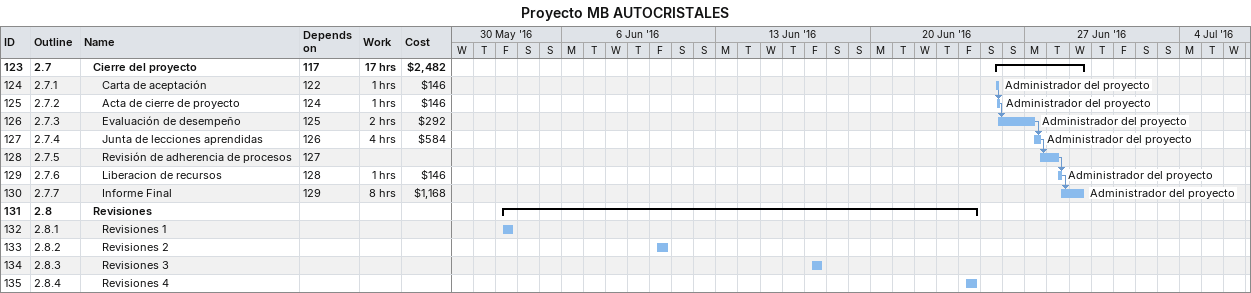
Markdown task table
Proyecto MB AUTOCRISTALES

| ID | WBS | Task | Start | Finish | Predecessors | Resources | Work (h) | Cost ($) |
|---|---|---|---|---|---|---|---|---|
| 123 | 2.7 | **Cierre del proyecto** | 2016-06-25 | 2016-06-29 | 117 |  | 17 | 2482 |
| 124 | 2.7.1 | Carta de aceptación | 2016-06-25 | 2016-06-25 | 122 | Administrador del proyecto | 1 | 146 |
| 125 | 2.7.2 | Acta de cierre de proyecto | 2016-06-25 | 2016-06-25 | 124 | Administrador del proyecto | 1 | 146 |
| 126 | 2.7.3 | Evaluación de desempeño | 2016-06-25 | 2016-06-27 | 125 | Administrador del proyecto | 2 | 292 |
| 127 | 2.7.4 | Junta de lecciones aprendidas | 2016-06-27 | 2016-06-27 | 126 | Administrador del proyecto | 4 | 584 |
| 128 | 2.7.5 | Revisión de adherencia de procesos | 2016-06-27 | 2016-06-28 | 127 |  |  |  |
| 129 | 2.7.6 | Liberacion de recursos | 2016-06-28 | 2016-06-28 | 128 | Administrador del proyecto | 1 | 146 |
| 130 | 2.7.7 | Informe Final | 2016-06-28 | 2016-06-29 | 129 | Administrador del proyecto | 8 | 1168 |
| 131 | 2.8 | **Revisiones** | 2016-06-03 | 2016-06-24 |  |  |  |  |
| 132 | 2.8.1 | Revisiones 1 | 2016-06-03 | 2016-06-03 |  |  |  |  |
| 133 | 2.8.2 | Revisiones 2 | 2016-06-10 | 2016-06-10 |  |  |  |  |
| 134 | 2.8.3 | Revisiones 3 | 2016-06-17 | 2016-06-17 |  |  |  |  |
| 135 | 2.8.4 | Revisiones 4 | 2016-06-24 | 2016-06-24 |  |  |  |  |
